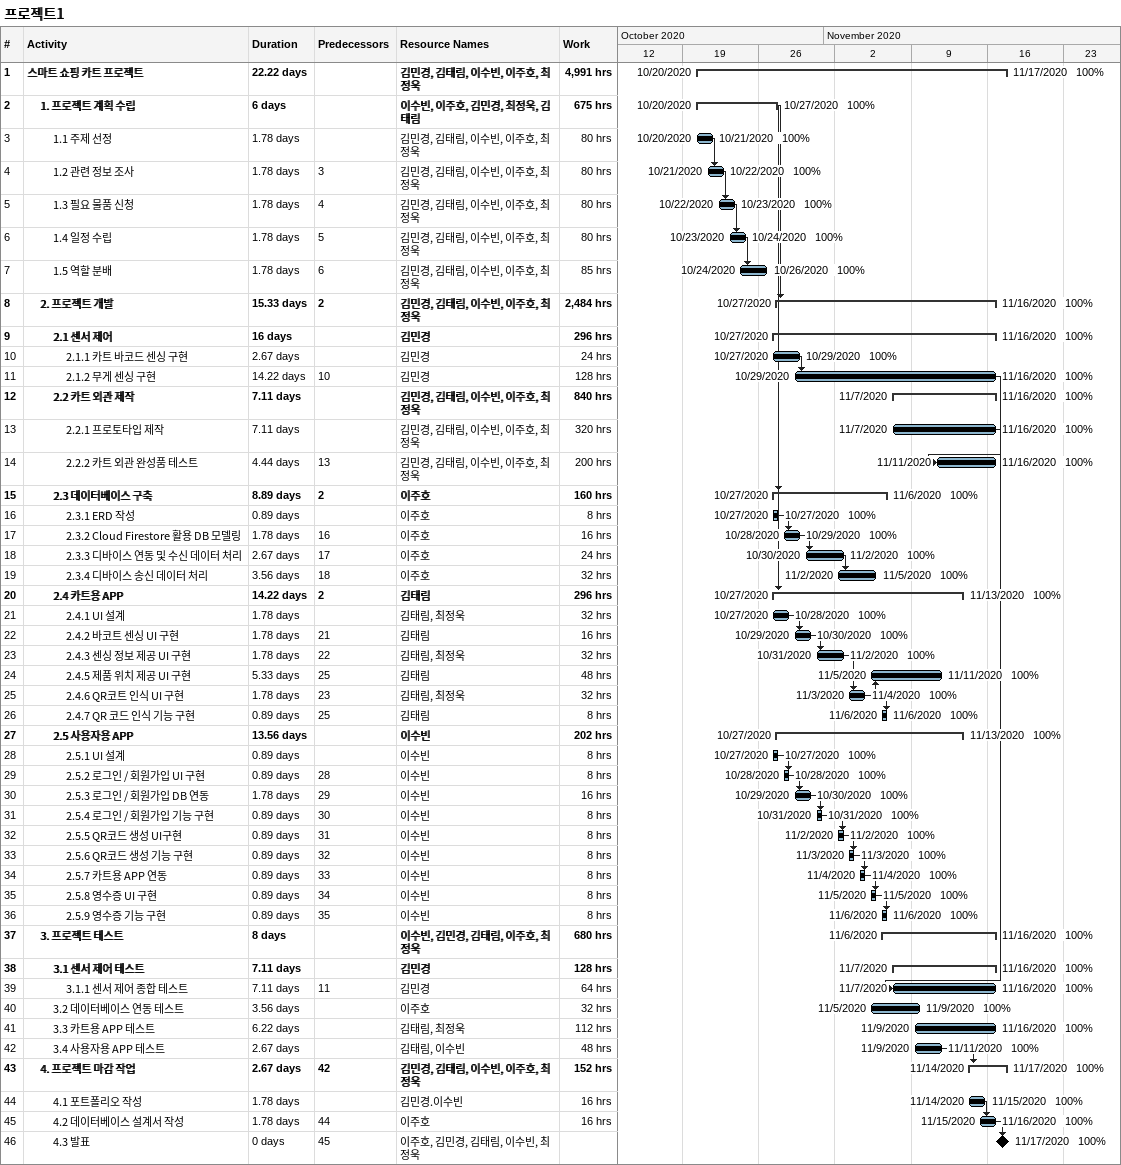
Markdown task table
프로젝트1

| ID | Level | Task | Duration | Start | Finish | Predecessors | Resources | % complete | Work (h) |
|---|---|---|---|---|---|---|---|---|---|
| 1 | 1 | **스마트 쇼핑 카트 프로젝트** | 22.22d | 2020-10-20 | 2020-11-17 |  | 김민경, 김태림, 이수빈, 이주호, 최정욱 | 100 | 4991 |
| 2 | 2 | **1. 프로젝트 계획 수립** | 6d | 2020-10-20 | 2020-10-27 |  | 이수빈, 이주호, 김민경, 최정욱, 김태림 | 100 | 675 |
| 3 | 3 | 1.1 주제 선정 | 1.78d | 2020-10-20 | 2020-10-21 |  | 김민경, 김태림, 이수빈, 이주호, 최정욱 | 100 | 80 |
| 4 | 3 | 1.2 관련 정보 조사 | 1.78d | 2020-10-21 | 2020-10-22 | 3 | 김민경, 김태림, 이수빈, 이주호, 최정욱 | 100 | 80 |
| 5 | 3 | 1.3 필요 물품 신청 | 1.78d | 2020-10-22 | 2020-10-23 | 4 | 김민경, 김태림, 이수빈, 이주호, 최정욱 | 100 | 80 |
| 6 | 3 | 1.4 일정 수립 | 1.78d | 2020-10-23 | 2020-10-24 | 5 | 김민경, 김태림, 이수빈, 이주호, 최정욱 | 100 | 80 |
| 7 | 3 | 1.5 역할 분배 | 1.78d | 2020-10-24 | 2020-10-26 | 6 | 김민경, 김태림, 이수빈, 이주호, 최정욱 | 100 | 85 |
| 8 | 2 | **2. 프로젝트 개발** | 15.33d | 2020-10-27 | 2020-11-16 | 2 | 김민경, 김태림, 이수빈, 이주호, 최정욱 | 100 | 2484 |
| 9 | 3 | **2.1 센서 제어** | 16d | 2020-10-27 | 2020-11-16 |  | 김민경 | 100 | 296 |
| 10 | 4 | 2.1.1 카트 바코드 센싱 구현 | 2.67d | 2020-10-27 | 2020-10-29 |  | 김민경 | 100 | 24 |
| 11 | 4 | 2.1.2 무게 센싱 구현 | 14.22d | 2020-10-29 | 2020-11-16 | 10 | 김민경 | 100 | 128 |
| 12 | 3 | **2.2 카트 외관 제작** | 7.11d | 2020-11-07 | 2020-11-16 |  | 김민경, 김태림, 이수빈, 이주호, 최정욱 | 100 | 840 |
| 13 | 4 | 2.2.1 프로토타입 제작 | 7.11d | 2020-11-07 | 2020-11-16 |  | 김민경, 김태림, 이수빈, 이주호, 최정욱 | 100 | 320 |
| 14 | 4 | 2.2.2 카트 외관 완성품 테스트 | 4.44d | 2020-11-11 | 2020-11-16 | 13 | 김민경, 김태림, 이수빈, 이주호, 최정욱 | 100 | 200 |
| 15 | 3 | **2.3 데이터베이스 구축** | 8.89d | 2020-10-27 | 2020-11-06 | 2 | 이주호 | 100 | 160 |
| 16 | 4 | 2.3.1 ERD 작성 | 0.89d | 2020-10-27 | 2020-10-27 |  | 이주호 | 100 | 8 |
| 17 | 4 | 2.3.2 Cloud Firestore 활용 DB 모델링 | 1.78d | 2020-10-28 | 2020-10-29 | 16 | 이주호 | 100 | 16 |
| 18 | 4 | 2.3.3 디바이스 연동 및 수신 데이터 처리 | 2.67d | 2020-10-30 | 2020-11-02 | 17 | 이주호 | 100 | 24 |
| 19 | 4 | 2.3.4 디바이스 송신 데이터 처리 | 3.56d | 2020-11-02 | 2020-11-05 | 18 | 이주호 | 100 | 32 |
| 20 | 3 | **2.4 카트용 APP** | 14.22d | 2020-10-27 | 2020-11-13 | 2 | 김태림 | 100 | 296 |
| 21 | 4 | 2.4.1 UI 설계 | 1.78d | 2020-10-27 | 2020-10-28 |  | 김태림, 최정욱 | 100 | 32 |
| 22 | 4 | 2.4.2 바코트 센싱 UI 구현 | 1.78d | 2020-10-29 | 2020-10-30 | 21 | 김태림 | 100 | 16 |
| 23 | 4 | 2.4.3 센싱 정보 제공 UI 구현 | 1.78d | 2020-10-31 | 2020-11-02 | 22 | 김태림, 최정욱 | 100 | 32 |
| 24 | 4 | 2.4.5 제품 위치 제공 UI 구현 | 5.33d | 2020-11-05 | 2020-11-11 | 25 | 김태림 | 100 | 48 |
| 25 | 4 | 2.4.6 QR코트 인식 UI 구현 | 1.78d | 2020-11-03 | 2020-11-04 | 23 | 김태림, 최정욱 | 100 | 32 |
| 26 | 4 | 2.4.7 QR 코드 인식 기능 구현 | 0.89d | 2020-11-06 | 2020-11-06 | 25 | 김태림 | 100 | 8 |
| 27 | 3 | **2.5 사용자용 APP** | 13.56d | 2020-10-27 | 2020-11-13 |  | 이수빈 | 100 | 202 |
| 28 | 4 | 2.5.1 UI 설계 | 0.89d | 2020-10-27 | 2020-10-27 |  | 이수빈 | 100 | 8 |
| 29 | 4 | 2.5.2 로그인 / 회원가입 UI 구현 | 0.89d | 2020-10-28 | 2020-10-28 | 28 | 이수빈 | 100 | 8 |
| 30 | 4 | 2.5.3 로그인 / 회원가입 DB 연동 | 1.78d | 2020-10-29 | 2020-10-30 | 29 | 이수빈 | 100 | 16 |
| 31 | 4 | 2.5.4 로그인 / 회원가입 기능 구현 | 0.89d | 2020-10-31 | 2020-10-31 | 30 | 이수빈 | 100 | 8 |
| 32 | 4 | 2.5.5 QR코드 생성 UI구현 | 0.89d | 2020-11-02 | 2020-11-02 | 31 | 이수빈 | 100 | 8 |
| 33 | 4 | 2.5.6 QR코드 생성 기능 구현 | 0.89d | 2020-11-03 | 2020-11-03 | 32 | 이수빈 | 100 | 8 |
| 34 | 4 | 2.5.7 카트용 APP 연동 | 0.89d | 2020-11-04 | 2020-11-04 | 33 | 이수빈 | 100 | 8 |
| 35 | 4 | 2.5.8 영수증 UI 구현 | 0.89d | 2020-11-05 | 2020-11-05 | 34 | 이수빈 | 100 | 8 |
| 36 | 4 | 2.5.9 영수증 기능 구현 | 0.89d | 2020-11-06 | 2020-11-06 | 35 | 이수빈 | 100 | 8 |
| 37 | 2 | **3. 프로젝트 테스트** | 8d | 2020-11-06 | 2020-11-16 |  | 이수빈, 김민경, 김태림, 이주호, 최정욱 | 100 | 680 |
| 38 | 3 | **3.1 센서 제어 테스트** | 7.11d | 2020-11-07 | 2020-11-16 |  | 김민경 | 100 | 128 |
| 39 | 4 | 3.1.1 센서 제어 종합 테스트 | 7.11d | 2020-11-07 | 2020-11-16 | 11 | 김민경 | 100 | 64 |
| 40 | 3 | 3.2 데이터베이스 연동 테스트 | 3.56d | 2020-11-05 | 2020-11-09 |  | 이주호 | 100 | 32 |
| 41 | 3 | 3.3 카트용 APP 테스트 | 6.22d | 2020-11-09 | 2020-11-16 |  | 김태림, 최정욱 | 100 | 112 |
| 42 | 3 | 3.4 사용자용 APP 테스트 | 2.67d | 2020-11-09 | 2020-11-11 |  | 김태림, 이수빈 | 100 | 48 |
| 43 | 2 | **4. 프로젝트 마감 작업** | 2.67d | 2020-11-14 | 2020-11-17 | 42 | 김민경, 김태림, 이수빈, 이주호, 최정욱 | 100 | 152 |
| 44 | 3 | 4.1 포트폴리오 작성 | 1.78d | 2020-11-14 | 2020-11-15 |  | 김민경.이수빈 | 100 | 16 |
| 45 | 3 | 4.2 데이터베이스 설계서 작성 | 1.78d | 2020-11-15 | 2020-11-16 | 44 | 이주호 | 100 | 16 |
| 46 | 3 | 4.3 발표 | 0d | 2020-11-17 | 2020-11-17 | 45 | 이주호, 김민경, 김태림, 이수빈, 최정욱 | 100 |  |
